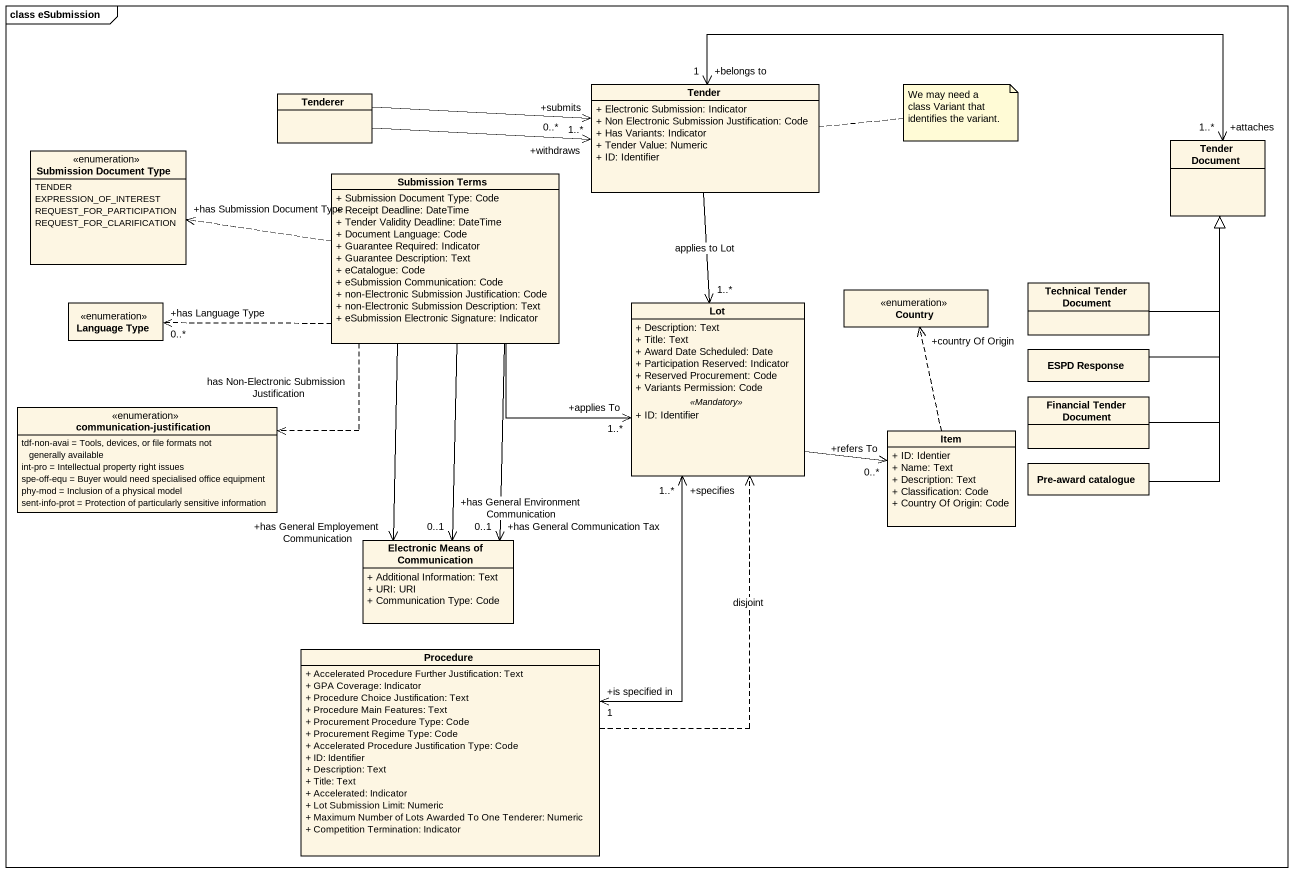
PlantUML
@startuml
mainframe class eSubmission
hide circle
hide empty members
skinparam classAttributeIconSize 0
class Tender {
  + Electronic Submission: Indicator
  + Non Electronic Submission Justification: Code
  + Has Variants: Indicator
  + Tender Value: Numeric
  + ID: Identifier
}
class Tenderer
enum "Submission Document Type" as Submission_Document_Type {
  TENDER
  EXPRESSION_OF_INTEREST
  REQUEST_FOR_PARTICIPATION
  REQUEST_FOR_CLARIFICATION
}
class "Tender Document" as Tender_Document
class "Submission Terms" as Submission_Terms {
  + Submission Document Type: Code
  + Receipt Deadline: DateTime
  + Tender Validity Deadline: DateTime
  + Document Language: Code
  + Guarantee Required: Indicator
  + Guarantee Description: Text
  + eCatalogue: Code
  + eSubmission Communication: Code
  + non-Electronic Submission Justification: Code
  + non-Electronic Submission Description: Text
  + eSubmission Electronic Signature: Indicator
}
enum Country
class "Technical Tender Document" as Technical_Tender_Document
enum "Language Type" as Language_Type
class Lot {
  + Description: Text
  + Title: Text
  + Award Date Scheduled: Date
  + Participation Reserved: Indicator
  + Reserved Procurement: Code
  + Variants Permission: Code
  .. <<Mandatory>> ..
  + ID: Identifier
}
class "ESPD Response" as ESPD_Response
enum "communication-justification" as communication_justification {
  tdf-non-avai = Tools, devices, or file formats not generally available
  int-pro = Intellectual property right issues
  spe-off-equ = Buyer would need specialised office equipment
  phy-mod = Inclusion of a physical model
  sent-info-prot = Protection of particularly sensitive information
}
class "Financial Tender Document" as Financial_Tender_Document
class Item {
  + ID: Identier
  + Name: Text
  + Description: Text
  + Classification: Code
  + Country Of Origin: Code
}
class "Pre-award catalogue" as Pre_award_catalogue
class "Electronic Means of Communication" as Electronic_Means_of {
  + Additional Information: Text
  + URI: URI
  + Communication Type: Code
}
class Procedure {
  + Accelerated Procedure Further Justification: Text
  + GPA Coverage: Indicator
  + Procedure Choice Justification: Text
  + Procedure Main Features: Text
  + Procurement Procedure Type: Code
  + Procurement Regime Type: Code
  + Accelerated Procedure Justification Type: Code
  + ID: Identifier
  + Description: Text
  + Title: Text
  + Accelerated: Indicator
  + Lot Submission Limit: Numeric
  + Maximum Number of Lots Awarded To One Tenderer: Numeric
  + Competition Termination: Indicator
}
Tender "+belongs to\n1" <-right-> "+attaches\n1..*" Tender_Document
Tender --> "1..*" Lot : applies to Lot
Tenderer -right-> "+submits\n1..*" Tender
Tenderer -right-> "+withdraws\n0..*" Tender
Submission_Terms .left.> "+has Submission Document Type" Submission_Document_Type
Submission_Terms .left.> "+has Language Type\n0..*" Language_Type
Submission_Terms -right-> "+applies To\n1..*" Lot
Submission_Terms ..> communication_justification : has Non-Electronic Submission Justification
Submission_Terms --> "+has General Communication Tax\n0..1" Electronic_Means_of
Submission_Terms --> "+has General Environment Communication\n0..1" Electronic_Means_of
Submission_Terms --> "+has General Employement Communication" Electronic_Means_of
Technical_Tender_Document -up-|> Tender_Document
Lot -right-> "+refers To\n0..*" Item
ESPD_Response -up-|> Tender_Document
Financial_Tender_Document -up-|> Tender_Document
Item .up.> "+country Of Origin" Country
Pre_award_catalogue -up-|> Tender_Document
Procedure .up.> Lot : disjoint
Procedure "+is specified in\n1" <-up-> "+specifies\n1..*" Lot
note right of Tender : We may need a class Variant that identifies the variant.
@enduml
